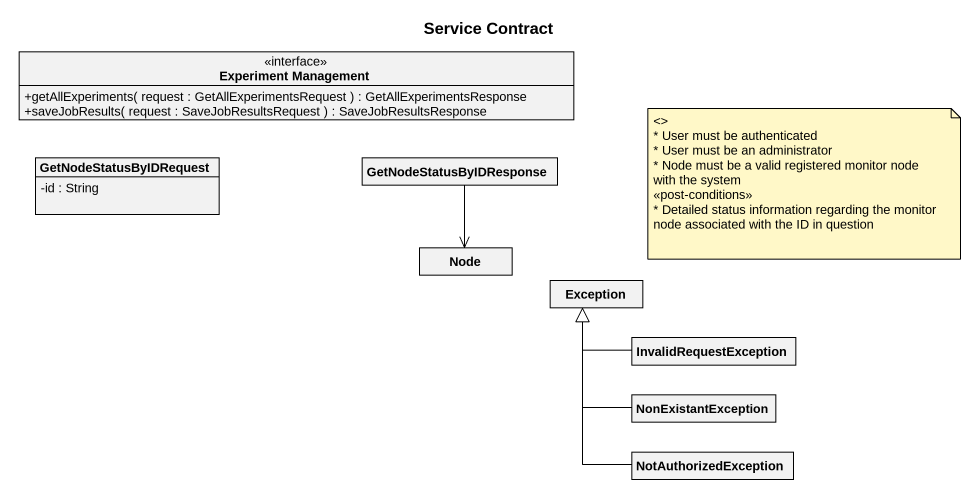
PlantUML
@startuml
title Service Contract
hide circle
hide empty members
skinparam classAttributeIconSize 0
interface "Experiment Management" as Experiment_Management {
  +getAllExperiments( request : GetAllExperimentsRequest ) : GetAllExperimentsResponse
  +saveJobResults( request : SaveJobResultsRequest ) : SaveJobResultsResponse
}
class GetNodeStatusByIDRequest {
  -id : String
}
class GetNodeStatusByIDResponse
class "Node" as Node_
class "Exception" as Exception_
class InvalidRequestException
class NonExistantException
class NotAuthorizedException
GetNodeStatusByIDResponse --> Node_
InvalidRequestException -left-|> Exception_
NonExistantException -up-|> Exception_
NotAuthorizedException -up-|> Exception_
note as N1
  <>
  * User must be authenticated
  * User must be an administrator
  * Node must be a valid registered monitor node
  with the system
  <<post-conditions>>
  * Detailed status information regarding the monitor
  node associated with the ID in question
end note
@enduml
